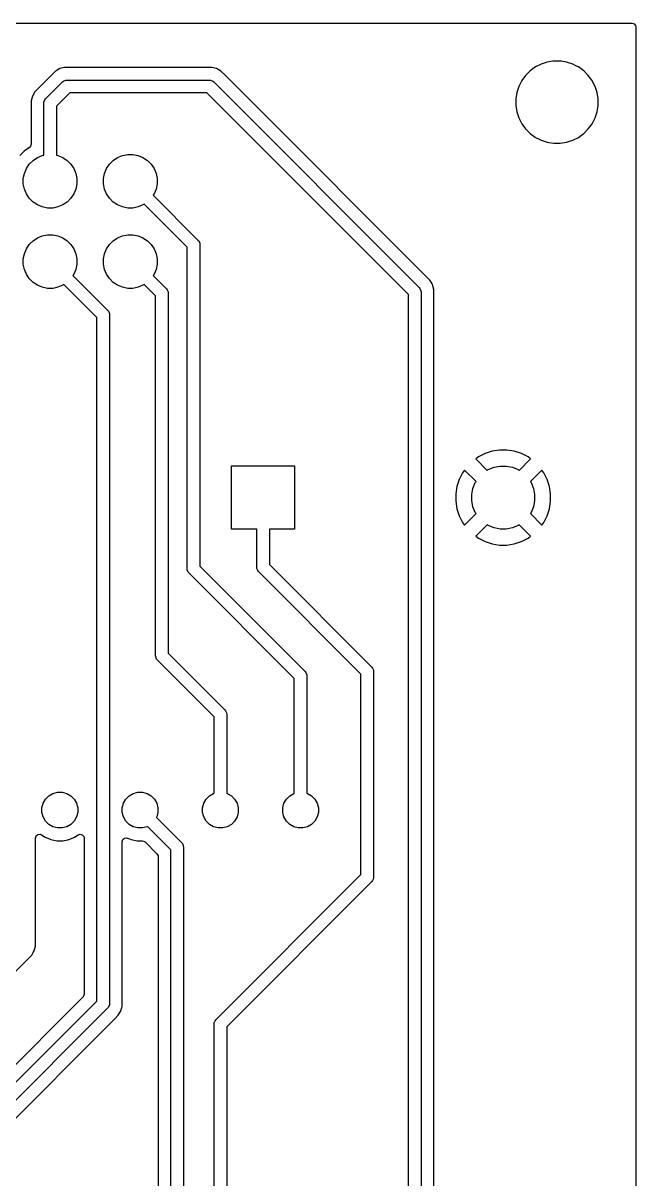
# Model space of a CAD drawing. Header units: millimetres. Extents: x 130.5 to 169.5, y -130 to -71.
# Drawn here: x 150.11 to 169.5, y -107.54 to -71 of the extents above; entities that cross this region are included whole.
import ezdxf

# ---------------------------------------------------------------- set-up
doc = ezdxf.new("R2010")
doc.units = ezdxf.units.MM
doc.layers.add('F.Cu', color=13, linetype='CONTINUOUS', true_color=0xc83434)

msp = doc.modelspace()

# ---------------------------------------------------------------- linework, layer by layer
at = {"layer": 'F.Cu', "linetype": 'CONTINUOUS'}
for p, q in [((130.6245, -71.0005), (169.3755, -71.0005)), ((169.3755, -71.0005), (169.442539, -71.020185)), ((169.442539, -71.020185), (169.488294, -71.072989)), ((169.488294, -71.072989), (169.4995, -71.1245)), ((169.4995, -71.1245), (169.4995, -129.8755)), ((166.500776, -72.294781), (166.318386, -72.387715)), ((166.695465, -72.231522), (166.500776, -72.294781)), ((166.873329, -72.203351), (166.695465, -72.231522)), ((166.897648, -72.1995), (166.873329, -72.203351)), ((167.102352, -72.1995), (166.897648, -72.1995)), ((167.129995, -72.203878), (167.102352, -72.1995)), ((167.304534, -72.231522), (167.129995, -72.203878)), ((167.499223, -72.294781), (167.304534, -72.231522)), ((167.624653, -72.358691), (167.499223, -72.294781)), ((151.131282, -72.519481), (150.832378, -72.818386)), ((151.131285, -72.519479), (151.131282, -72.519481)), ((151.174689, -72.49442), (151.131285, -72.519479)), ((151.218095, -72.46936), (151.174689, -72.49442)), ((151.218096, -72.469359), (151.218095, -72.46936)), ((151.268209, -72.440425), (151.218096, -72.469359)), ((151.268212, -72.440424), (151.268209, -72.440425)), ((151.268214, -72.440423), (151.268212, -72.440424)), ((151.268215, -72.440423), (151.268214, -72.440423)), ((151.420942, -72.3995), (151.268215, -72.440423)), ((151.579057, -72.3995), (151.420942, -72.3995)), ((155.913331, -72.3995), (151.579057, -72.3995)), ((155.913347, -72.399499), (155.913331, -72.3995)), ((155.920943, -72.399499), (155.913347, -72.399499)), ((156.079057, -72.399499), (155.920943, -72.399499)), ((156.231785, -72.440423), (156.079057, -72.399499)), ((156.2819, -72.469358), (156.231785, -72.440423)), ((156.281904, -72.469359), (156.2819, -72.469358)), ((156.281904, -72.46936), (156.281904, -72.469359)), ((156.368716, -72.51948), (156.281904, -72.46936)), ((156.368717, -72.519481), (156.368716, -72.51948)), ((156.487588, -72.638352), (156.368717, -72.519481)), ((156.48759, -72.638355), (156.487588, -72.638352)), ((157.246883, -73.397648), (156.48759, -72.638355)), ((166.008028, -72.652786), (165.887715, -72.818386)), ((166.152786, -72.508028), (166.008028, -72.652786)), ((166.318386, -72.387715), (166.152786, -72.508028)), ((167.68161, -72.387713), (167.624653, -72.358691)), ((167.681612, -72.387714), (167.68161, -72.387713)), ((167.681613, -72.387715), (167.681612, -72.387714)), ((167.847213, -72.508028), (167.681613, -72.387715)), ((167.991971, -72.652786), (167.847213, -72.508028)), ((168.104556, -72.807749), (167.991971, -72.652786)), ((150.591284, -73.05948), (150.535382, -73.115381)), ((150.591286, -73.059478), (150.591284, -73.05948)), ((150.832378, -72.818386), (150.591286, -73.059478)), ((150.818579, -73.398579), (151.358578, -72.858579)), ((151.358578, -72.858579), (151.388886, -72.833706)), ((151.388886, -72.833706), (151.460982, -72.803843)), ((151.460982, -72.803843), (151.5, -72.8)), ((151.5, -72.8), (156, -72.8)), ((156, -72.8), (156.039018, -72.803843)), ((156.039018, -72.803843), (156.111114, -72.833706)), ((156.111114, -72.833706), (156.141421, -72.858579)), ((156.141421, -72.858579), (162.641421, -79.358579)), ((165.794781, -73.000776), (165.731522, -73.195465)), ((165.887715, -72.818386), (165.794781, -73.000776)), ((168.112287, -72.81839), (168.104556, -72.807749)), ((168.171503, -72.934607), (168.112287, -72.81839)), ((168.205218, -73.000776), (168.171503, -72.934607)), ((168.205218, -73.000778), (168.205218, -73.000776)), ((168.20522, -73.000781), (168.205218, -73.000778)), ((168.268477, -73.195466), (168.20522, -73.000781)), ((150.400423, -73.308215), (150.359499, -73.460943)), ((150.465519, -73.195466), (150.400423, -73.308215)), ((150.47948, -73.171284), (150.465519, -73.195466)), ((150.479481, -73.171282), (150.47948, -73.171284)), ((150.535382, -73.115381), (150.479481, -73.171282)), ((150.763843, -73.500982), (150.793706, -73.428886)), ((150.793706, -73.428886), (150.818579, -73.398579)), ((151.582843, -73.2), (151.16, -73.622842)), ((155.917158, -73.2), (151.582843, -73.2)), ((162.3, -79.582842), (155.917158, -73.2)), ((162.864374, -79.015139), (157.246883, -73.397648)), ((165.731522, -73.195465), (165.6995, -73.397648)), ((165.6995, -73.397648), (165.6995, -73.602351)), ((168.3005, -73.397648), (168.268477, -73.195466)), ((168.3005, -73.602352), (168.3005, -73.397648)), ((150.359499, -73.460943), (150.359499, -73.460945)), ((150.359499, -73.460945), (150.359499, -73.629046)), ((150.359499, -73.629046), (150.3595, -73.629059)), ((150.3595, -73.629059), (150.3595, -74.827403)), ((150.76, -73.54), (150.763843, -73.500982)), ((150.76, -75.177303), (150.76, -73.54)), ((151.16, -73.622842), (151.16, -75.177303)), ((165.6995, -73.602351), (165.731522, -73.804534)), ((165.731522, -73.804534), (165.794781, -73.999223)), ((168.20522, -73.999219), (168.268477, -73.804534)), ((168.268477, -73.804534), (168.3005, -73.602352)), ((165.794781, -73.999223), (165.887715, -74.181613)), ((168.112287, -74.18161), (168.20522, -73.999219)), ((165.887715, -74.181613), (166.008028, -74.347213)), ((166.008028, -74.347213), (166.152786, -74.491971)), ((166.152786, -74.491971), (166.307749, -74.604556)), ((167.77459, -74.544732), (167.847213, -74.491971)), ((167.847213, -74.491971), (167.847215, -74.491968)), ((167.847215, -74.491968), (167.847219, -74.491966)), ((167.847219, -74.491966), (167.991966, -74.347219)), ((167.991966, -74.347219), (167.991968, -74.347215)), ((167.991968, -74.347215), (167.991971, -74.347213)), ((167.991971, -74.347213), (168.044732, -74.27459)), ((168.044732, -74.27459), (168.112287, -74.18161)), ((150.339815, -74.894442), (150.308386, -74.927721)), ((150.3595, -74.827403), (150.339815, -74.894442)), ((166.307749, -74.604556), (166.31839, -74.612287)), ((166.31839, -74.612287), (166.434607, -74.671503)), ((166.434607, -74.671503), (166.500776, -74.705218)), ((166.500776, -74.705218), (166.500778, -74.705218)), ((166.500778, -74.705218), (166.500781, -74.70522)), ((166.500781, -74.70522), (166.532023, -74.715371)), ((166.532023, -74.715371), (166.695465, -74.768477)), ((166.695465, -74.768477), (166.747345, -74.776694)), ((166.747345, -74.776694), (166.897648, -74.8005)), ((166.897648, -74.8005), (166.897649, -74.8005)), ((166.897649, -74.8005), (167.102351, -74.8005)), ((167.102351, -74.8005), (167.102352, -74.8005)), ((167.102352, -74.8005), (167.304534, -74.768477)), ((167.304534, -74.768477), (167.499219, -74.70522)), ((167.499219, -74.70522), (167.68161, -74.612287)), ((167.68161, -74.612287), (167.77459, -74.544732)), ((150.145352, -75.046173), (150.006174, -75.185351)), ((150.308386, -74.927721), (150.145352, -75.046173)), ((150.420766, -75.342941), (150.559313, -75.250367)), ((150.559313, -75.250367), (150.713258, -75.186601)), ((150.713258, -75.186601), (150.76, -75.177303)), ((151.16, -75.177303), (151.206742, -75.186601)), ((151.206742, -75.186601), (151.360687, -75.250367)), ((151.360687, -75.250367), (151.499234, -75.342941)), ((152.960766, -75.342941), (153.099313, -75.250367)), ((153.099313, -75.250367), (153.253258, -75.186601)), ((153.253258, -75.186601), (153.416685, -75.154093)), ((153.416685, -75.154093), (153.583315, -75.154093)), ((153.583315, -75.154093), (153.746742, -75.186601)), ((153.746742, -75.186601), (153.900687, -75.250367)), ((153.900687, -75.250367), (154.039234, -75.342941)), ((150.146601, -75.753258), (150.210367, -75.599313)), ((150.210367, -75.599313), (150.302941, -75.460766)), ((150.302941, -75.460766), (150.420766, -75.342941)), ((151.499234, -75.342941), (151.617059, -75.460766)), ((151.617059, -75.460766), (151.709633, -75.599313)), ((151.709633, -75.599313), (151.773399, -75.753258)), ((152.686601, -75.753258), (152.750367, -75.599313)), ((152.750367, -75.599313), (152.842941, -75.460766)), ((152.842941, -75.460766), (152.960766, -75.342941)), ((154.039234, -75.342941), (154.157059, -75.460766)), ((154.157059, -75.460766), (154.249633, -75.599313)), ((154.249633, -75.599313), (154.313399, -75.753258)), ((150.114093, -75.916685), (150.146601, -75.753258)), ((150.114093, -76.083315), (150.114093, -75.916685)), ((151.773399, -75.753258), (151.805907, -75.916685)), ((151.805907, -75.916685), (151.805907, -76.083315)), ((152.654093, -75.916685), (152.686601, -75.753258)), ((152.654093, -76.083315), (152.654093, -75.916685)), ((154.313399, -75.753258), (154.345907, -75.916685)), ((154.345907, -75.916685), (154.345907, -76.083315)), ((150.146601, -76.246742), (150.114093, -76.083315)), ((150.210367, -76.400687), (150.146601, -76.246742)), ((151.773399, -76.246742), (151.709633, -76.400687)), ((151.805907, -76.083315), (151.773399, -76.246742)), ((152.686601, -76.246742), (152.654093, -76.083315)), ((152.750367, -76.400687), (152.686601, -76.246742)), ((154.313399, -76.246742), (154.249633, -76.400687)), ((154.345907, -76.083315), (154.313399, -76.246742)), ((150.302941, -76.539234), (150.210367, -76.400687)), ((150.420766, -76.657059), (150.302941, -76.539234)), ((150.559313, -76.749633), (150.420766, -76.657059)), ((151.499234, -76.657059), (151.360687, -76.749633)), ((151.617059, -76.539234), (151.499234, -76.657059)), ((151.709633, -76.400687), (151.617059, -76.539234)), ((152.842941, -76.539234), (152.750367, -76.400687)), ((152.960766, -76.657059), (152.842941, -76.539234)), ((153.099313, -76.749633), (152.960766, -76.657059)), ((153.940313, -76.723155), (153.900687, -76.749633)), ((155.3, -78.082842), (153.940313, -76.723155)), ((154.249633, -76.400687), (154.223155, -76.440313)), ((154.223155, -76.440313), (155.641421, -77.858579)), ((150.713258, -76.813399), (150.559313, -76.749633)), ((150.876685, -76.845907), (150.713258, -76.813399)), ((151.043315, -76.845907), (150.876685, -76.845907)), ((151.206742, -76.813399), (151.043315, -76.845907)), ((151.360687, -76.749633), (151.206742, -76.813399)), ((153.253258, -76.813399), (153.099313, -76.749633)), ((153.416685, -76.845907), (153.253258, -76.813399)), ((153.583315, -76.845907), (153.416685, -76.845907)), ((153.746742, -76.813399), (153.583315, -76.845907)), ((153.900687, -76.749633), (153.746742, -76.813399)), ((150.420766, -77.882941), (150.559313, -77.790367)), ((150.559313, -77.790367), (150.713258, -77.726601)), ((150.713258, -77.726601), (150.876685, -77.694093)), ((150.876685, -77.694093), (151.043315, -77.694093)), ((151.043315, -77.694093), (151.206742, -77.726601)), ((151.206742, -77.726601), (151.360687, -77.790367)), ((151.360687, -77.790367), (151.499234, -77.882941)), ((152.960766, -77.882941), (153.099313, -77.790367)), ((153.099313, -77.790367), (153.253258, -77.726601)), ((153.253258, -77.726601), (153.416685, -77.694093)), ((153.416685, -77.694093), (153.583315, -77.694093)), ((153.583315, -77.694093), (153.746742, -77.726601)), ((153.746742, -77.726601), (153.900687, -77.790367)), ((153.900687, -77.790367), (154.039234, -77.882941)), ((150.146601, -78.293258), (150.210367, -78.139313)), ((150.210367, -78.139313), (150.302941, -78.000766)), ((150.302941, -78.000766), (150.420766, -77.882941)), ((151.499234, -77.882941), (151.617059, -78.000766)), ((151.617059, -78.000766), (151.709633, -78.139313)), ((151.709633, -78.139313), (151.773399, -78.293258)), ((152.686601, -78.293258), (152.750367, -78.139313)), ((152.750367, -78.139313), (152.842941, -78.000766)), ((152.842941, -78.000766), (152.960766, -77.882941)), ((154.039234, -77.882941), (154.157059, -78.000766)), ((154.157059, -78.000766), (154.249633, -78.139313)), ((154.249633, -78.139313), (154.313399, -78.293258)), ((155.3, -88.249758), (155.3, -78.082842)), ((155.641421, -77.858579), (155.666294, -77.888886)), ((155.666294, -77.888886), (155.696157, -77.960982)), ((155.696157, -77.960982), (155.7, -78)), ((155.7, -78), (155.7, -88.166916)), ((150.114093, -78.456685), (150.146601, -78.293258)), ((150.114093, -78.623315), (150.114093, -78.456685)), ((151.773399, -78.293258), (151.805907, -78.456685)), ((151.805907, -78.456685), (151.805907, -78.623315)), ((152.654093, -78.456685), (152.686601, -78.293258)), ((152.654093, -78.623315), (152.654093, -78.456685)), ((154.313399, -78.293258), (154.345907, -78.456685)), ((154.345907, -78.456685), (154.345907, -78.623315)), ((150.146601, -78.786742), (150.114093, -78.623315)), ((150.210367, -78.940687), (150.146601, -78.786742)), ((151.773399, -78.786742), (151.709633, -78.940687)), ((151.805907, -78.623315), (151.773399, -78.786742)), ((152.686601, -78.786742), (152.654093, -78.623315)), ((152.750367, -78.940687), (152.686601, -78.786742)), ((154.313399, -78.786742), (154.249633, -78.940687)), ((154.345907, -78.623315), (154.313399, -78.786742)), ((150.302941, -79.079234), (150.210367, -78.940687)), ((150.420766, -79.197059), (150.302941, -79.079234)), ((150.559313, -79.289633), (150.420766, -79.197059)), ((150.713258, -79.353399), (150.559313, -79.289633)), ((151.360687, -79.289633), (151.206742, -79.353399)), ((151.400313, -79.263155), (151.360687, -79.289633)), ((152.44, -80.302842), (151.400313, -79.263155)), ((151.709633, -78.940687), (151.683155, -78.980313)), ((151.683155, -78.980313), (152.781422, -80.078579)), ((152.842941, -79.079234), (152.750367, -78.940687)), ((152.960766, -79.197059), (152.842941, -79.079234)), ((153.099313, -79.289633), (152.960766, -79.197059)), ((153.253258, -79.353399), (153.099313, -79.289633)), ((153.900687, -79.289633), (153.746742, -79.353399)), ((153.940313, -79.263155), (153.900687, -79.289633)), ((154.3, -79.622842), (153.940313, -79.263155)), ((154.249633, -78.940687), (154.223155, -78.980313)), ((154.223155, -78.980313), (154.641422, -79.398579)), ((162.864385, -79.015149), (162.864374, -79.015139)), ((162.868715, -79.019479), (162.864385, -79.015149)), ((162.868716, -79.01948), (162.868715, -79.019479)), ((162.98052, -79.131284), (162.868716, -79.01948)), ((163.01754, -79.195405), (162.98052, -79.131284)), ((163.059577, -79.268215), (163.01754, -79.195405)), ((163.059577, -79.268216), (163.059577, -79.268215)), ((163.1005, -79.420943), (163.059577, -79.268216)), ((150.876685, -79.385907), (150.713258, -79.353399)), ((151.043315, -79.385907), (150.876685, -79.385907)), ((151.206742, -79.353399), (151.043315, -79.385907)), ((153.416685, -79.385907), (153.253258, -79.353399)), ((153.583315, -79.385907), (153.416685, -79.385907)), ((153.746742, -79.353399), (153.583315, -79.385907)), ((154.3, -91), (154.3, -79.622842)), ((154.641422, -79.398579), (154.666294, -79.428886)), ((154.666294, -79.428886), (154.696157, -79.500982)), ((154.696157, -79.500982), (154.7, -79.54)), ((154.7, -79.54), (154.7, -90.917158)), ((162.3, -110.917158), (162.3, -79.582842)), ((162.641421, -79.358579), (162.666294, -79.388886)), ((162.666294, -79.388886), (162.696157, -79.460982)), ((162.696157, -79.460982), (162.7, -79.5)), ((162.7, -79.5), (162.7, -111)), ((163.1005, -85.881947), (163.1005, -79.420943)), ((152.44, -101.917157), (152.44, -80.302842)), ((152.781422, -80.078579), (152.806294, -80.108886)), ((152.806294, -80.108886), (152.836157, -80.180982)), ((152.836157, -80.180982), (152.84, -80.22)), ((152.84, -80.22), (152.84, -102)), ((164.51383, -84.717084), (164.430894, -84.77734)), ((164.724197, -84.609897), (164.51383, -84.717084)), ((164.948752, -84.536934), (164.724197, -84.609897)), ((165.181948, -84.5), (164.948752, -84.536934)), ((165.418052, -84.5), (165.181948, -84.5)), ((165.651248, -84.536934), (165.418052, -84.5)), ((165.875802, -84.609897), (165.651247, -84.536934)), ((165.651247, -84.536934), (165.651248, -84.536934)), ((166.086174, -84.717087), (165.875802, -84.609897)), ((166.169104, -84.777338), (166.086174, -84.717087)), ((156.7, -87), (156.7, -85)), ((156.7, -85), (158.7, -85)), ((158.7, -85), (158.7, -87)), ((164.07734, -85.130894), (164.017084, -85.21383)), ((164.440898, -85.494452), (164.07734, -85.130894)), ((164.430894, -84.77734), (164.794452, -85.140898)), ((164.794452, -85.140898), (164.828603, -85.118079)), ((164.828603, -85.118079), (165.009715, -85.04306)), ((165.009715, -85.04306), (165.201983, -85.004815)), ((165.201983, -85.004815), (165.398017, -85.004815)), ((165.398017, -85.004815), (165.590285, -85.04306)), ((165.590285, -85.04306), (165.771397, -85.118079)), ((165.771397, -85.118079), (165.805547, -85.140897)), ((165.805547, -85.140897), (166.169105, -84.77734)), ((166.522658, -85.130893), (166.1591, -85.49445)), ((166.169105, -84.77734), (166.169104, -84.777338)), ((166.522658, -85.130894), (166.522658, -85.130893)), ((166.582914, -85.213828), (166.522658, -85.130894)), ((163.909897, -85.424197), (163.836934, -85.648752)), ((164.017084, -85.21383), (163.909897, -85.424197)), ((164.418079, -85.528603), (164.440898, -85.494452)), ((166.1591, -85.49445), (166.181921, -85.528603)), ((166.690102, -85.424197), (166.582914, -85.213828)), ((166.763065, -85.648752), (166.690102, -85.424197)), ((163.836934, -85.648752), (163.8, -85.881947)), ((164.304815, -85.901983), (164.34306, -85.709715)), ((164.34306, -85.709715), (164.418079, -85.528603)), ((166.181921, -85.528603), (166.25694, -85.709715)), ((166.25694, -85.709715), (166.295185, -85.901983)), ((166.8, -85.881947), (166.763065, -85.648752)), ((163.1005, -110.920943), (163.1005, -85.881947)), ((163.8, -85.881947), (163.8, -86.118052)), ((163.8, -86.118052), (163.836934, -86.351247)), ((164.304815, -86.098017), (164.304815, -85.901983)), ((164.34306, -86.290285), (164.304815, -86.098017)), ((166.295185, -86.098017), (166.25694, -86.290285)), ((166.295185, -85.901983), (166.295185, -86.098017)), ((166.763065, -86.351247), (166.8, -86.118052)), ((166.8, -86.118052), (166.8, -85.881947)), ((163.836934, -86.351247), (163.909897, -86.575802)), ((163.909897, -86.575802), (164.017087, -86.786174)), ((164.07734, -86.869105), (164.440897, -86.505547)), ((164.418079, -86.471397), (164.34306, -86.290285)), ((164.440897, -86.505547), (164.418079, -86.471397)), ((166.181921, -86.471397), (166.159101, -86.505548)), ((166.159101, -86.505548), (166.522658, -86.869105)), ((166.25694, -86.290285), (166.181921, -86.471397)), ((166.582918, -86.786163), (166.690102, -86.575802)), ((166.690102, -86.575802), (166.763065, -86.351247)), ((164.017087, -86.786174), (164.077338, -86.869104)), ((164.077338, -86.869104), (164.07734, -86.869105)), ((164.79445, -86.8591), (164.430893, -87.222658)), ((164.828603, -86.881921), (164.79445, -86.8591)), ((165.009715, -86.95694), (164.828603, -86.881921)), ((165.201983, -86.995185), (165.009715, -86.95694)), ((165.590285, -86.95694), (165.398017, -86.995185)), ((165.771397, -86.881921), (165.590285, -86.95694)), ((165.805548, -86.859101), (165.771397, -86.881921)), ((166.169105, -87.222658), (165.805548, -86.859101)), ((166.522658, -86.869104), (166.582914, -86.786169)), ((166.522658, -86.869105), (166.522658, -86.869104)), ((166.582914, -86.786169), (166.582918, -86.786163)), ((157.5, -87), (156.7, -87)), ((157.5, -88.2), (157.5, -87)), ((158.7, -87), (157.9, -87)), ((157.9, -87), (157.9, -88.117157)), ((164.430893, -87.222658), (164.513828, -87.282914)), ((164.513828, -87.282914), (164.724197, -87.390102)), ((165.398017, -86.995185), (165.201983, -86.995185)), ((165.875802, -87.390102), (166.086163, -87.282918)), ((166.086163, -87.282918), (166.086169, -87.282914)), ((166.086169, -87.282914), (166.169104, -87.222658)), ((166.169104, -87.222658), (166.169105, -87.222658)), ((164.724197, -87.390102), (164.948752, -87.463065)), ((164.948752, -87.463065), (164.948751, -87.463065)), ((164.948751, -87.463065), (165.181948, -87.5)), ((165.181948, -87.5), (165.418052, -87.5)), ((165.418052, -87.5), (165.651247, -87.463065)), ((165.651247, -87.463065), (165.875802, -87.390102)), ((155.303843, -88.288776), (155.3, -88.249758)), ((155.333706, -88.360872), (155.303843, -88.288776)), ((155.358579, -88.391179), (155.333706, -88.360872)), ((158.69, -91.7226), (155.358579, -88.391179)), ((155.7, -88.166916), (159.031421, -91.498337)), ((157.503843, -88.239018), (157.5, -88.2)), ((157.533706, -88.311114), (157.503843, -88.239018)), ((157.558579, -88.341421), (157.533706, -88.311114)), ((160.8, -91.582842), (157.558579, -88.341421)), ((157.9, -88.117157), (161.141422, -91.358579)), ((154.7, -90.917158), (156.491421, -92.708579)), ((154.303843, -91.039018), (154.3, -91)), ((154.333706, -91.111114), (154.303843, -91.039018)), ((154.358579, -91.141421), (154.333706, -91.111114)), ((156.15, -92.932842), (154.358579, -91.141421)), ((159.031421, -91.498337), (159.056294, -91.528644)), ((159.056294, -91.528644), (159.086157, -91.60074)), ((159.086157, -91.60074), (159.09, -91.639758)), ((159.09, -91.639758), (159.09, -95.34853)), ((160.8, -97.917158), (160.8, -91.582842)), ((161.141422, -91.358579), (161.166294, -91.388886)), ((161.166294, -91.388886), (161.196157, -91.460982)), ((161.196157, -91.460982), (161.2, -91.5)), ((161.2, -91.5), (161.2, -98)), ((158.69, -95.34853), (158.69, -91.7226)), ((156.491421, -92.708579), (156.516294, -92.738886)), ((156.516294, -92.738886), (156.546157, -92.810982)), ((156.15, -95.34853), (156.15, -92.932842)), ((156.546157, -92.810982), (156.55, -92.85)), ((156.55, -92.85), (156.55, -95.34853)), ((150.923006, -95.427789), (151.05187, -95.353389)), ((151.05187, -95.353389), (151.1956, -95.314876)), ((151.1956, -95.314876), (151.3444, -95.314876)), ((151.3444, -95.314876), (151.48813, -95.353389)), ((151.48813, -95.353389), (151.616994, -95.427789)), ((153.463006, -95.427789), (153.59187, -95.353389)), ((153.59187, -95.353389), (153.7356, -95.314876)), ((153.7356, -95.314876), (153.8844, -95.314876)), ((153.8844, -95.314876), (154.02813, -95.353389)), ((154.02813, -95.353389), (154.156994, -95.427789)), ((156.003006, -95.427789), (156.13187, -95.353389)), ((156.13187, -95.353389), (156.15, -95.34853)), ((156.55, -95.34853), (156.56813, -95.353389)), ((156.56813, -95.353389), (156.696994, -95.427789)), ((158.543006, -95.427789), (158.67187, -95.353389)), ((158.67187, -95.353389), (158.69, -95.34853)), ((159.09, -95.34853), (159.10813, -95.353389)), ((159.10813, -95.353389), (159.236994, -95.427789)), ((150.704876, -95.8056), (150.743389, -95.66187)), ((150.743389, -95.66187), (150.817789, -95.533006)), ((150.817789, -95.533006), (150.923006, -95.427789)), ((151.616994, -95.427789), (151.722211, -95.533006)), ((151.722211, -95.533006), (151.796611, -95.66187)), ((151.796611, -95.66187), (151.835124, -95.8056)), ((153.244876, -95.8056), (153.283389, -95.66187)), ((153.283389, -95.66187), (153.357789, -95.533006)), ((153.357789, -95.533006), (153.463006, -95.427789)), ((154.156994, -95.427789), (154.262211, -95.533006)), ((154.262211, -95.533006), (154.336611, -95.66187)), ((154.336611, -95.66187), (154.375124, -95.8056)), ((155.784876, -95.8056), (155.823389, -95.66187)), ((155.823389, -95.66187), (155.897789, -95.533006)), ((155.897789, -95.533006), (156.003006, -95.427789)), ((156.696994, -95.427789), (156.802211, -95.533006)), ((156.802211, -95.533006), (156.876611, -95.66187)), ((156.876611, -95.66187), (156.915124, -95.8056)), ((158.324876, -95.8056), (158.363389, -95.66187)), ((158.363389, -95.66187), (158.437789, -95.533006)), ((158.437789, -95.533006), (158.543006, -95.427789)), ((159.236994, -95.427789), (159.342211, -95.533006)), ((159.342211, -95.533006), (159.416611, -95.66187)), ((159.416611, -95.66187), (159.455124, -95.8056)), ((150.704876, -95.9544), (150.704876, -95.8056)), ((150.743389, -96.09813), (150.704876, -95.9544)), ((150.817789, -96.226994), (150.743389, -96.09813)), ((151.796611, -96.09813), (151.722211, -96.226994)), ((151.835124, -95.9544), (151.796611, -96.09813)), ((151.835124, -95.8056), (151.835124, -95.9544)), ((153.244876, -95.9544), (153.244876, -95.8056)), ((153.283389, -96.09813), (153.244876, -95.9544)), ((153.357789, -96.226994), (153.283389, -96.09813)), ((154.336611, -96.09813), (154.327226, -96.114384)), ((154.375124, -95.9544), (154.336611, -96.09813)), ((154.375124, -95.8056), (154.375124, -95.9544)), ((155.784876, -95.9544), (155.784876, -95.8056)), ((155.823389, -96.09813), (155.784876, -95.9544)), ((155.897789, -96.226994), (155.823389, -96.09813)), ((156.876611, -96.09813), (156.802211, -96.226994)), ((156.915124, -95.9544), (156.876611, -96.09813)), ((156.915124, -95.8056), (156.915124, -95.9544)), ((158.324876, -95.9544), (158.324876, -95.8056)), ((158.363389, -96.09813), (158.324876, -95.9544)), ((158.437789, -96.226994), (158.363389, -96.09813)), ((159.416611, -96.09813), (159.342211, -96.226994)), ((159.455124, -95.9544), (159.416611, -96.09813)), ((159.455124, -95.8056), (159.455124, -95.9544)), ((150.923006, -96.332211), (150.817789, -96.226994)), ((151.05187, -96.406611), (150.923006, -96.332211)), ((151.1956, -96.445124), (151.05187, -96.406611)), ((151.3444, -96.445124), (151.1956, -96.445124)), ((151.48813, -96.406611), (151.3444, -96.445124)), ((151.616994, -96.332211), (151.48813, -96.406611)), ((151.722211, -96.226994), (151.616994, -96.332211)), ((153.463006, -96.332211), (153.357789, -96.226994)), ((153.59187, -96.406611), (153.463006, -96.332211)), ((153.7356, -96.445124), (153.59187, -96.406611)), ((153.8844, -96.445124), (153.7356, -96.445124)), ((154.02813, -96.406611), (153.8844, -96.445124)), ((154.044384, -96.397226), (154.02813, -96.406611)), ((154.78, -97.132842), (154.044384, -96.397226)), ((154.327226, -96.114384), (155.121421, -96.908579)), ((156.003006, -96.332211), (155.897789, -96.226994)), ((156.13187, -96.406611), (156.003006, -96.332211)), ((156.2756, -96.445124), (156.13187, -96.406611)), ((156.4244, -96.445124), (156.2756, -96.445124)), ((156.56813, -96.406611), (156.4244, -96.445124)), ((156.696994, -96.332211), (156.56813, -96.406611)), ((156.802211, -96.226994), (156.696994, -96.332211)), ((158.543006, -96.332211), (158.437789, -96.226994)), ((158.67187, -96.406611), (158.543006, -96.332211)), ((158.8156, -96.445124), (158.67187, -96.406611)), ((158.9644, -96.445124), (158.8156, -96.445124)), ((159.10813, -96.406611), (158.9644, -96.445124)), ((159.236994, -96.332211), (159.10813, -96.406611)), ((159.342211, -96.226994), (159.236994, -96.332211)), ((150.5005, -96.765035), (150.520185, -96.697996)), ((150.5005, -100.020943), (150.5005, -96.765035)), ((150.520185, -96.697996), (150.572989, -96.652241)), ((150.572989, -96.652241), (150.642147, -96.642297)), ((150.642147, -96.642297), (150.69339, -96.661933)), ((150.69339, -96.661933), (150.810294, -96.740045)), ((150.810294, -96.740045), (150.810297, -96.740047)), ((150.810297, -96.740047), (150.938233, -96.793039)), ((150.938233, -96.793039), (150.986916, -96.813204)), ((150.986916, -96.813204), (150.98692, -96.813204)), ((150.98692, -96.813204), (150.986921, -96.813205)), ((150.986921, -96.813205), (151.174411, -96.8505)), ((151.365588, -96.8505), (151.527902, -96.818213)), ((151.527902, -96.818213), (151.553084, -96.813204)), ((151.553084, -96.813204), (151.687788, -96.757408)), ((151.687788, -96.757408), (151.729702, -96.740047)), ((151.729702, -96.740047), (151.729705, -96.740045)), ((151.729705, -96.740045), (151.84661, -96.661933)), ((151.84661, -96.661933), (151.913287, -96.641055)), ((151.913287, -96.641055), (151.980667, -96.65954)), ((151.980667, -96.65954), (152.027357, -96.711519)), ((152.027357, -96.711519), (152.0395, -96.765035)), ((152.0395, -96.765035), (152.0395, -101.699902)), ((153.2405, -96.880146), (153.260185, -96.813107)), ((153.260185, -96.813107), (153.312989, -96.767352)), ((153.312989, -96.767352), (153.382147, -96.757408)), ((153.382147, -96.757408), (153.411952, -96.765585)), ((153.411952, -96.765585), (153.478233, -96.793039)), ((153.478233, -96.793039), (153.526916, -96.813204)), ((153.526916, -96.813204), (153.52692, -96.813204)), ((153.52692, -96.813204), (153.526921, -96.813205)), ((153.526921, -96.813205), (153.714411, -96.8505)), ((151.174411, -96.8505), (151.174414, -96.8505)), ((151.174414, -96.8505), (151.365588, -96.8505)), ((153.2405, -101.920943), (153.2405, -96.880146)), ((153.714411, -96.8505), (153.879903, -96.8505)), ((153.879903, -96.8505), (153.946942, -96.870185)), ((153.946942, -96.870185), (153.967584, -96.886819)), ((153.967584, -96.886819), (154.343181, -97.262416)), ((154.78, -111.40463), (154.78, -97.132842)), ((155.121421, -96.908579), (155.146294, -96.938886)), ((155.146294, -96.938886), (155.176157, -97.010982)), ((155.176157, -97.010982), (155.18, -97.05)), ((155.18, -97.05), (155.18, -111.321788)), ((154.343181, -97.262416), (154.376666, -97.323739)), ((154.376666, -97.323739), (154.3795, -97.350097)), ((154.3795, -97.350097), (154.3795, -110.119854)), ((156.208579, -102.508579), (160.8, -97.917158)), ((161.141421, -98.141421), (156.55, -102.732842)), ((161.166294, -98.111114), (161.141421, -98.141421)), ((161.196157, -98.039018), (161.166294, -98.111114)), ((161.2, -98), (161.196157, -98.039018)), ((150.5005, -100.179058), (150.5005, -100.020943)), ((150.268716, -100.58052), (150.38052, -100.468716)), ((150.38052, -100.468716), (150.430639, -100.381904)), ((150.430639, -100.381904), (150.459577, -100.331785)), ((150.459577, -100.331785), (150.5005, -100.179058)), ((141.746814, -109.10242), (150.268713, -100.580521)), ((150.268713, -100.580521), (150.268716, -100.58052)), ((152.003181, -101.787583), (145.709481, -108.081282)), ((146.048579, -108.308579), (152.44, -101.917157)), ((152.019815, -101.766941), (152.003181, -101.787583)), ((152.0395, -101.699902), (152.019815, -101.766941)), ((153.2405, -102.079058), (153.2405, -101.920943)), ((152.781421, -102.141422), (146.39, -108.532842)), ((152.806288, -102.111119), (152.781421, -102.141422)), ((152.806294, -102.111114), (152.806288, -102.111119)), ((152.836157, -102.039018), (152.806294, -102.111114)), ((152.84, -102), (152.836157, -102.039018)), ((153.12052, -102.368716), (153.199577, -102.231784)), ((153.199577, -102.231784), (153.229534, -102.119981)), ((153.229534, -102.119981), (153.2405, -102.079058)), ((146.826814, -108.66242), (152.998506, -102.490727)), ((152.998506, -102.490727), (152.998511, -102.490724)), ((152.998511, -102.490724), (153.008714, -102.48052)), ((153.008714, -102.48052), (153.008716, -102.48052)), ((153.008716, -102.48052), (153.12052, -102.368716)), ((156.15, -102.65), (156.153843, -102.610982)), ((156.15, -110.58853), (156.15, -102.65)), ((156.153843, -102.610982), (156.183706, -102.538886)), ((156.183706, -102.538886), (156.208579, -102.508579)), ((156.55, -102.732842), (156.55, -110.58853))]:
    msp.add_line(p, q, dxfattribs=at)

doc.saveas('drawing.dxf')
